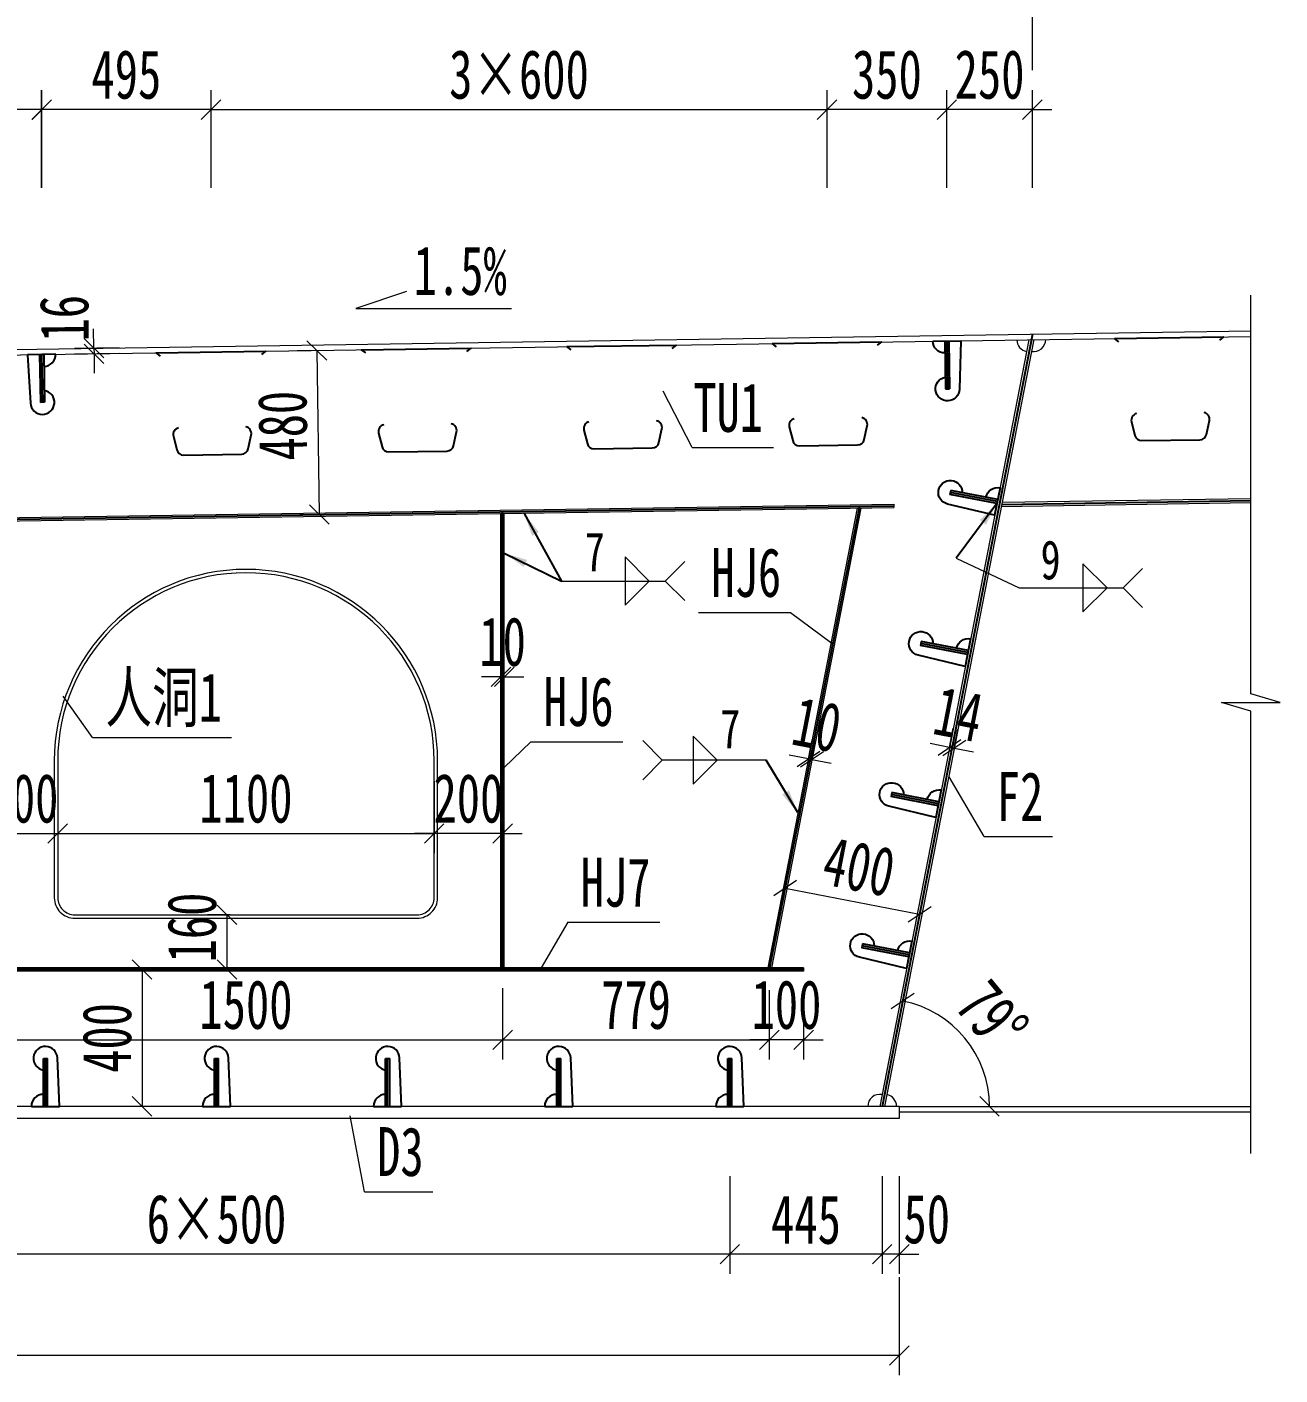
# Model space of a CAD drawing. Header units: millimetres. Extents: x -89049 to 410567, y -307459 to -100425.
# Drawn here: x 160837 to 164499, y -145056 to -141114 of the extents above; entities that cross this region are included whole.
import ezdxf
from ezdxf.enums import TextEntityAlignment as Align

# ---------------------------------------------------------------- set-up
doc = ezdxf.new("R2010")
doc.units = ezdxf.units.MM
doc.layers.get('Defpoints').update_dxf_attribs({"color": 8})
for name, color, linetype, lineweight in [('Dim', 4, 'Continuous', 15), ('文字', 7, 'Continuous', 15), ('细实线', 4, 'Continuous', 15), ('钢板粗线', 1, 'Continuous', 25), ('钢板细线', 6, 'Continuous', 15)]:
    doc.layers.add(name, color=color, linetype=linetype, lineweight=lineweight)
doc.layers.add('Text', color=4, linetype='Continuous')
doc.styles.add('111', font='', dxfattribs={"width": 0.7})
doc.styles.add('BM_Dim', font='', dxfattribs={"width": 0.85})
doc.styles.add('SMEDI', font='', dxfattribs={"width": 0.75})
doc.styles.get("Standard").update_dxf_attribs({"font": ''})
doc.styles.get('111').set_extended_font_data('仿宋_GB2312')
doc.styles.get('BM_Dim').set_extended_font_data('仿宋_GB2312')
doc.styles.get('SMEDI').set_extended_font_data('仿宋_GB2312')
doc.styles.get('Standard').set_extended_font_data('仿宋_GB2312')
doc.dimstyles.new('200', dxfattribs={"dimscale": 0, "dimtxt": 2.5, "dimasz": 1, "dimexe": 1, "dimexo": 1, "dimgap": 0.6, "dimtad": 1, "dimdec": 0, "dimdsep": 46, "dimtxsty": '111', "dimblk": 'OBLIQUE', "dimcen": 0, "dimclrd": 4, "dimclre": 4, "dimclrt": 4, "dimadec": 1, "dimazin": 2, "dimtfac": 1, "dimtdec": 0, "dimtix": 1, "dimtmove": 2, "dimatfit": 3, "dimfxl": 4, "dimfxlon": 1, "dimtolj": 1, "dimlwd": -1, "dimlwe": -1, "dimarcsym": 0})
doc.dimstyles.new('MSteel_1.0_1.0', dxfattribs={"dimtxt": 3, "dimasz": 1.2, "dimexe": 1, "dimexo": 1, "dimgap": 1, "dimtad": 3, "dimtoh": 1, "dimdec": 0, "dimzin": 0, "dimdsep": 46, "dimtxsty": 'Standard', "dimblk": 'ARCHTICK', "dimcen": 0.09, "dimclrd": 3, "dimclre": 3, "dimadec": 0, "dimazin": 0, "dimtfac": 1, "dimtdec": 4, "dimtofl": 0, "dimtmove": 0, "dimatfit": 3, "dimfxl": 1, "dimtolj": 1, "dimtzin": 0, "dimarcsym": 0})

# ---------------------------------------------------------------- blocks, each defined once
blk = doc.blocks.new('_Oblique')
at = {"color": 0, "linetype": 'ByBlock', "lineweight": -2}
blk.add_line((-0.5, -0.5), (0.5, 0.5), dxfattribs=at)
blk = doc.blocks.new('*D3427')
at = {"layer": 'Defpoints', "color": 0, "transparency": 16777216}
for p in [(163775, -141011.9), (153537.1, -141940.7), (163775, -142012.6)]:
    blk.add_point(p, dxfattribs=at)
at = {"layer": '细实线', "color": 4, "transparency": 16777216}
for p, q in [((153537.1, -141240.4), (153537.1, -140954.7)), ((163775, -141240.4), (163775, -140954.7)), ((153537.1, -141011.9), (163775, -141011.9))]:
    blk.add_line(p, q, dxfattribs=at)
at = {"layer": '细实线', "color": 4, "transparency": 16777216, "xscale": 57.14285714285715, "yscale": 57.14285714285715, "zscale": 57.14285714285715, "rotation": 180}
blk.add_blockref('_Oblique', (153537.1, -141011.9), dxfattribs=at)
at = {"layer": '细实线', "color": 4, "transparency": 16777216, "xscale": 57.14285714285715, "yscale": 57.14285714285715, "zscale": 57.14285714285715}
blk.add_blockref('_Oblique', (163775, -141011.9), dxfattribs=at)
at = {"layer": '细实线', "color": 4, "transparency": 16777216, "insert": (158656, -140909.6), "char_height": 142.86, "attachment_point": 5, "style": '111'}
blk.add_mtext('\\A1;10238', dxfattribs=at)
blk = doc.blocks.new('*D3430')
at = {"layer": 'Defpoints', "color": 0, "transparency": 16777216}
for p in [(155565.8, -144306.1), (163386.1, -144306.1), (155565.8, -144998.6)]:
    blk.add_point(p, dxfattribs=at)
at = {"layer": '细实线', "color": 4, "transparency": 16777216}
for p, q in [((155565.8, -144770), (155565.8, -145055.7)), ((163386.1, -144770), (163386.1, -145055.7)), ((163386.1, -144998.6), (155565.8, -144998.6))]:
    blk.add_line(p, q, dxfattribs=at)
at = {"layer": '细实线', "color": 4, "transparency": 16777216, "xscale": 57.14285714285715, "yscale": 57.14285714285715, "zscale": 57.14285714285715, "rotation": 180}
blk.add_blockref('_Oblique', (155565.8, -144998.6), dxfattribs=at)
at = {"layer": '细实线', "color": 4, "transparency": 16777216, "xscale": 57.14285714285715, "yscale": 57.14285714285715, "zscale": 57.14285714285715}
blk.add_blockref('_Oblique', (163386.1, -144998.6), dxfattribs=at)
at = {"layer": '细实线', "color": 4, "transparency": 16777216, "insert": (159476, -144896.3), "char_height": 142.86, "attachment_point": 5, "style": '111'}
blk.add_mtext('\\A1;7820', dxfattribs=at)
blk = doc.blocks.new('U型肋1')
at = {"layer": 'Defpoints'}
blk.add_line((-160, 0), (160, 0), dxfattribs=at)
at = {"layer": '钢板粗线', "color": 6}
for p, q in [((147.8, -9.7), (160, 0)), ((-147.8, -9.7), (-160, 0))]:
    blk.add_line(p, q, dxfattribs=at)
blk.add_lwpolyline([(-98.8, -220.5, 0.414266), (-113.8, -244.5), (-104.5, -284.5, 0.348876), (-85, -300), (85, -300, 0.348876), (104.5, -284.5), (113.8, -244.5, 0.414091), (98.8, -220.5, 0.414091)], format="xyb", dxfattribs=at)
blk = doc.blocks.new('12-140加劲 有过焊孔')
at = {"layer": 'Defpoints'}
blk.add_line((0, 0), (0, 140), dxfattribs=at)
at = {"layer": '钢板粗线', "color": 7}
for p, q in [((-6, 0), (-6, 140)), ((-6, 140), (6, 140)), ((6, 0), (6, 140)), ((41, 0), (35, 141.5)), ((-41, 0), (41, 0))]:
    blk.add_line(p, q, dxfattribs=at)
for centre, start, end in [((0, 140), 2.441, 260.1291), ((-6, 0), 90, 180)]:
    blk.add_arc(centre, 35, start, end, dxfattribs=at)
blk = doc.blocks.new('14-160加劲 有过焊孔')
at = {"layer": 'Defpoints'}
blk.add_line((38609.4, 31489.3), (38609.4, 31629.3), dxfattribs=at)
at = {"layer": '钢板粗线', "color": 7}
for p, q in [((38603.4, 31489.3), (38603.4, 31629.3)), ((38603.4, 31629.3), (38615.4, 31629.3)), ((38615.4, 31489.3), (38615.4, 31629.3)), ((38650.4, 31489.3), (38644.3, 31630.8)), ((38568.4, 31489.3), (38650.4, 31489.3))]:
    blk.add_line(p, q, dxfattribs=at)
for centre, start, end in [((38609.4, 31629.3), 2.441, 260.1291), ((38603.4, 31489.3), 90, 180)]:
    blk.add_arc(centre, 35, start, end, dxfattribs=at)
blk = doc.blocks.new('*D3443')
at = {"layer": 'Defpoints', "color": 0, "transparency": 16777216}
for p in [(163525, -141355.9), (163525, -142032.4), (163775, -142012.6)]:
    blk.add_point(p, dxfattribs=at)
at = {"layer": '细实线', "color": 4, "transparency": 16777216}
for p, q in [((163525, -141584.5), (163525, -141298.8)), ((163775, -141584.5), (163775, -141298.8)), ((163525, -141355.9), (163467.8, -141355.9)), ((163775, -141355.9), (163525, -141355.9)), ((163775, -141355.9), (163832.1, -141355.9))]:
    blk.add_line(p, q, dxfattribs=at)
at = {"layer": '细实线', "color": 4, "transparency": 16777216, "xscale": 57.14285714285715, "yscale": 57.14285714285715, "zscale": 57.14285714285715}
blk.add_blockref('_Oblique', (163525, -141355.9), dxfattribs=at)
at = {"layer": '细实线', "color": 4, "transparency": 16777216, "xscale": 57.14285714285715, "yscale": 57.14285714285715, "zscale": 57.14285714285715, "rotation": 180}
blk.add_blockref('_Oblique', (163775, -141355.9), dxfattribs=at)
at = {"layer": '细实线', "color": 4, "transparency": 16777216, "insert": (163650, -141253.7), "char_height": 142.86, "attachment_point": 5, "style": '111'}
blk.add_mtext('\\A1;250', dxfattribs=at)
blk = doc.blocks.new('*D3444')
at = {"layer": 'Defpoints', "color": 0, "transparency": 16777216}
for p in [(163175, -141355.9), (163175, -142037.6), (161375.1, -142064.6)]:
    blk.add_point(p, dxfattribs=at)
at = {"layer": '细实线', "color": 4, "transparency": 16777216}
for p, q in [((161375.1, -141584.5), (161375.1, -141298.8)), ((163175, -141584.5), (163175, -141298.8)), ((161375.1, -141355.9), (163175, -141355.9))]:
    blk.add_line(p, q, dxfattribs=at)
at = {"layer": '细实线', "color": 4, "transparency": 16777216, "xscale": 57.14285714285715, "yscale": 57.14285714285715, "zscale": 57.14285714285715, "rotation": 180}
blk.add_blockref('_Oblique', (161375.1, -141355.9), dxfattribs=at)
at = {"layer": '细实线', "color": 4, "transparency": 16777216, "xscale": 57.14285714285715, "yscale": 57.14285714285715, "zscale": 57.14285714285715}
blk.add_blockref('_Oblique', (163175, -141355.9), dxfattribs=at)
at = {"layer": '细实线', "color": 4, "transparency": 16777216, "insert": (162275, -141253.7), "char_height": 142.86, "attachment_point": 5, "style": '111'}
blk.add_mtext('\\A1;3×600', dxfattribs=at)
blk = doc.blocks.new('*D3445')
at = {"layer": 'Defpoints', "color": 0, "transparency": 16777216}
for p in [(163175, -141355.9), (163175, -142037.6), (163525, -142032.4)]:
    blk.add_point(p, dxfattribs=at)
at = {"layer": '细实线', "color": 4, "transparency": 16777216}
for p, q in [((163175, -141584.5), (163175, -141298.8)), ((163525, -141584.5), (163525, -141298.8)), ((163525, -141355.9), (163175, -141355.9))]:
    blk.add_line(p, q, dxfattribs=at)
at = {"layer": '细实线', "color": 4, "transparency": 16777216, "xscale": 57.14285714285715, "yscale": 57.14285714285715, "zscale": 57.14285714285715, "rotation": 180}
blk.add_blockref('_Oblique', (163175, -141355.9), dxfattribs=at)
at = {"layer": '细实线', "color": 4, "transparency": 16777216, "xscale": 57.14285714285715, "yscale": 57.14285714285715, "zscale": 57.14285714285715}
blk.add_blockref('_Oblique', (163525, -141355.9), dxfattribs=at)
at = {"layer": '细实线', "color": 4, "transparency": 16777216, "insert": (163350, -141253.7), "char_height": 142.86, "attachment_point": 5, "style": '111'}
blk.add_mtext('\\A1;350', dxfattribs=at)
blk = doc.blocks.new('*D3449')
at = {"layer": 'Defpoints', "color": 0, "transparency": 16777216}
for p in [(160727.1, -143870.1), (162227.1, -143867.1), (162227.1, -144075.6)]:
    blk.add_point(p, dxfattribs=at)
at = {"layer": '细实线', "color": 4, "transparency": 16777216}
for p, q in [((160727.1, -143927.2), (160727.1, -144132.7)), ((162227.1, -143924.2), (162227.1, -144132.7)), ((160727.1, -144075.6), (162227.1, -144075.6))]:
    blk.add_line(p, q, dxfattribs=at)
at = {"layer": '细实线', "color": 4, "transparency": 16777216, "xscale": 57.14285714285715, "yscale": 57.14285714285715, "zscale": 57.14285714285715, "rotation": 180}
blk.add_blockref('_Oblique', (160727.1, -144075.6), dxfattribs=at)
at = {"layer": '细实线', "color": 4, "transparency": 16777216, "xscale": 57.14285714285715, "yscale": 57.14285714285715, "zscale": 57.14285714285715}
blk.add_blockref('_Oblique', (162227.1, -144075.6), dxfattribs=at)
at = {"layer": '细实线', "color": 4, "transparency": 16777216, "insert": (161477.1, -143973.3), "char_height": 142.86, "attachment_point": 5, "style": '111'}
blk.add_mtext('\\A1;1500', dxfattribs=at)
blk = doc.blocks.new('*D3450')
at = {"layer": 'Defpoints', "color": 0, "transparency": 16777216}
for p in [(162227.1, -143867.1), (163006.4, -143873.1), (163006.4, -144075.6)]:
    blk.add_point(p, dxfattribs=at)
at = {"layer": '细实线', "color": 4, "transparency": 16777216}
for p, q in [((162227.1, -143924.2), (162227.1, -144132.7)), ((163006.4, -143930.2), (163006.4, -144132.7)), ((162227.1, -144075.6), (163006.4, -144075.6))]:
    blk.add_line(p, q, dxfattribs=at)
at = {"layer": '细实线', "color": 4, "transparency": 16777216, "xscale": 57.14285714285715, "yscale": 57.14285714285715, "zscale": 57.14285714285715, "rotation": 180}
blk.add_blockref('_Oblique', (162227.1, -144075.6), dxfattribs=at)
at = {"layer": '细实线', "color": 4, "transparency": 16777216, "xscale": 57.14285714285715, "yscale": 57.14285714285715, "zscale": 57.14285714285715}
blk.add_blockref('_Oblique', (163006.4, -144075.6), dxfattribs=at)
at = {"layer": '细实线', "color": 4, "transparency": 16777216, "insert": (162616.8, -143973.3), "char_height": 142.86, "attachment_point": 5, "style": '111'}
blk.add_mtext('\\A1;779', dxfattribs=at)
blk = doc.blocks.new('*D3451')
at = {"layer": 'Defpoints', "color": 0, "transparency": 16777216}
for p in [(162027.1, -143262.1), (160927.1, -143296.6), (162027.1, -143472.4)]:
    blk.add_point(p, dxfattribs=at)
at = {"layer": '细实线', "color": 4, "transparency": 16777216}
for p, q in [((162027.1, -143319.3), (162027.1, -143529.6)), ((160927.1, -143353.7), (160927.1, -143529.6)), ((160927.1, -143472.4), (162027.1, -143472.4))]:
    blk.add_line(p, q, dxfattribs=at)
at = {"layer": '细实线', "color": 4, "transparency": 16777216, "xscale": 57.14285714285715, "yscale": 57.14285714285715, "zscale": 57.14285714285715, "rotation": 180}
blk.add_blockref('_Oblique', (160927.1, -143472.4), dxfattribs=at)
at = {"layer": '细实线', "color": 4, "transparency": 16777216, "xscale": 57.14285714285715, "yscale": 57.14285714285715, "zscale": 57.14285714285715}
blk.add_blockref('_Oblique', (162027.1, -143472.4), dxfattribs=at)
at = {"layer": '细实线', "color": 4, "transparency": 16777216, "insert": (161477.1, -143370.2), "char_height": 142.86, "attachment_point": 5, "style": '111'}
blk.add_mtext('\\A1;1100', dxfattribs=at)
blk = doc.blocks.new('*D3452')
at = {"layer": 'Defpoints', "color": 0, "transparency": 16777216}
for p in [(160927.1, -143296.6), (160727.1, -143355), (160927.1, -143472.4)]:
    blk.add_point(p, dxfattribs=at)
at = {"layer": '细实线', "color": 4, "transparency": 16777216}
for p, q in [((160927.1, -143353.7), (160927.1, -143529.6)), ((160727.1, -143412.1), (160727.1, -143529.6)), ((160727.1, -143472.4), (160670, -143472.4)), ((160727.1, -143472.4), (160927.1, -143472.4)), ((160927.1, -143472.4), (160984.3, -143472.4))]:
    blk.add_line(p, q, dxfattribs=at)
at = {"layer": '细实线', "color": 4, "transparency": 16777216, "xscale": 57.14285714285715, "yscale": 57.14285714285715, "zscale": 57.14285714285715}
blk.add_blockref('_Oblique', (160727.1, -143472.4), dxfattribs=at)
at = {"layer": '细实线', "color": 4, "transparency": 16777216, "xscale": 57.14285714285715, "yscale": 57.14285714285715, "zscale": 57.14285714285715, "rotation": 180}
blk.add_blockref('_Oblique', (160927.1, -143472.4), dxfattribs=at)
at = {"layer": '细实线', "color": 4, "transparency": 16777216, "insert": (160827.1, -143370.2), "char_height": 142.86, "attachment_point": 5, "style": '111'}
blk.add_mtext('\\A1;200', dxfattribs=at)
blk = doc.blocks.new('*D3453')
at = {"layer": 'Defpoints', "color": 0, "transparency": 16777216}
for p in [(163336.1, -144270.1), (163386.1, -144270.1), (163336.1, -144702.4)]:
    blk.add_point(p, dxfattribs=at)
at = {"layer": '细实线', "color": 4, "transparency": 16777216}
for p, q in [((163336.1, -144473.9), (163336.1, -144759.6)), ((163386.1, -144473.9), (163386.1, -144759.6)), ((163336.1, -144702.4), (163279, -144702.4)), ((163386.1, -144702.4), (163336.1, -144702.4)), ((163386.1, -144702.4), (163443.3, -144702.4))]:
    blk.add_line(p, q, dxfattribs=at)
at = {"layer": '细实线', "color": 4, "transparency": 16777216, "xscale": 57.14285714285715, "yscale": 57.14285714285715, "zscale": 57.14285714285715}
blk.add_blockref('_Oblique', (163336.1, -144702.4), dxfattribs=at)
at = {"layer": '细实线', "color": 4, "transparency": 16777216, "xscale": 57.14285714285715, "yscale": 57.14285714285715, "zscale": 57.14285714285715, "rotation": 180}
blk.add_blockref('_Oblique', (163386.1, -144702.4), dxfattribs=at)
at = {"layer": '细实线', "color": 4, "transparency": 16777216, "insert": (163466.6, -144600.2), "char_height": 142.86, "attachment_point": 5, "style": '111'}
blk.add_mtext('\\A1;50', dxfattribs=at)
blk = doc.blocks.new('*D3454')
at = {"layer": 'Defpoints', "color": 0, "transparency": 16777216}
for p in [(161205.1, -143870.1), (161173.6, -144270.1), (161205.1, -144270.1)]:
    blk.add_point(p, dxfattribs=at)
at = {"layer": '细实线', "color": 4, "transparency": 16777216}
for p, q in [((161173.6, -143870.1), (161116.4, -143870.1)), ((161173.6, -143870.1), (161173.6, -144270.1)), ((161173.6, -144270.1), (161116.4, -144270.1))]:
    blk.add_line(p, q, dxfattribs=at)
at = {"layer": '细实线', "color": 4, "transparency": 16777216, "xscale": 57.14285714285715, "yscale": 57.14285714285715, "zscale": 57.14285714285715}
for p, rotation in [((161173.6, -143870.1), 90), ((161173.6, -144270.1), 270)]:
    blk.add_blockref('_Oblique', p, dxfattribs=dict(at, rotation=rotation))
at = {"layer": '细实线', "color": 4, "transparency": 16777216, "insert": (161071.3, -144070.1), "char_height": 142.86, "attachment_point": 5, "rotation": 90, "style": '111'}
blk.add_mtext('\\A1;400', dxfattribs=at)
blk = doc.blocks.new('*D3455')
at = {"layer": 'Defpoints', "color": 0, "transparency": 16777216}
for p in [(163546.8, -143223.2), (163527.3, -143250.1), (163541, -143252.8)]:
    blk.add_point(p, dxfattribs=at)
at = {"layer": '细实线', "color": 4, "transparency": 16777216}
for p, q in [((163533, -143220.5), (163543.9, -143164.5)), ((163546.8, -143223.2), (163557.7, -143167.1)), ((163533, -143220.5), (163476.9, -143209.6)), ((163533, -143220.5), (163546.8, -143223.2)), ((163546.8, -143223.2), (163602.9, -143234.1))]:
    blk.add_line(p, q, dxfattribs=at)
at = {"layer": '细实线', "color": 4, "transparency": 16777216, "xscale": 57.14285714285715, "yscale": 57.14285714285715, "zscale": 57.14285714285715}
for p, rotation in [((163533, -143220.5), 349.0000000000377), ((163546.8, -143223.2), 169.0000000000377)]:
    blk.add_blockref('_Oblique', p, dxfattribs=dict(at, rotation=rotation))
at = {"layer": '细实线', "color": 4, "transparency": 16777216, "insert": (163559.1, -143123), "char_height": 142.86, "attachment_point": 5, "rotation": 349, "style": '111'}
blk.add_mtext('\\A1;14', dxfattribs=at)
blk = doc.blocks.new('*D3456')
at = {"layer": 'Defpoints', "color": 0, "transparency": 16777216}
for p in [(163006.4, -143873), (163106.5, -143873.1), (163006.4, -144075.6)]:
    blk.add_point(p, dxfattribs=at)
at = {"layer": '细实线', "color": 4, "transparency": 16777216}
for p, q in [((163006.4, -143930.1), (163006.4, -144132.7)), ((163106.5, -143930.2), (163106.5, -144132.7)), ((163006.4, -144075.6), (162949.3, -144075.6)), ((163106.5, -144075.6), (163006.4, -144075.6)), ((163106.5, -144075.6), (163163.7, -144075.6))]:
    blk.add_line(p, q, dxfattribs=at)
at = {"layer": '细实线', "color": 4, "transparency": 16777216, "xscale": 57.14285714285715, "yscale": 57.14285714285715, "zscale": 57.14285714285715}
blk.add_blockref('_Oblique', (163006.4, -144075.6), dxfattribs=at)
at = {"layer": '细实线', "color": 4, "transparency": 16777216, "xscale": 57.14285714285715, "yscale": 57.14285714285715, "zscale": 57.14285714285715, "rotation": 180}
blk.add_blockref('_Oblique', (163106.5, -144075.6), dxfattribs=at)
at = {"layer": '细实线', "color": 4, "transparency": 16777216, "insert": (163056.5, -143973.3), "char_height": 142.86, "attachment_point": 5, "style": '111'}
blk.add_mtext('\\A1;100', dxfattribs=at)
blk = doc.blocks.new('*D3457')
at = {"layer": 'Defpoints', "color": 0, "transparency": 16777216}
for p in [(162232.1, -143014.3), (162222.1, -143069.1), (162232.1, -143069.1)]:
    blk.add_point(p, dxfattribs=at)
at = {"layer": '细实线', "color": 4, "transparency": 16777216}
for p, q in [((162222.1, -143014.3), (162222.1, -142957.2)), ((162232.1, -143014.3), (162232.1, -142957.2)), ((162222.1, -143014.3), (162165, -143014.3)), ((162222.1, -143014.3), (162232.1, -143014.3)), ((162232.1, -143014.3), (162289.3, -143014.3))]:
    blk.add_line(p, q, dxfattribs=at)
at = {"layer": '细实线', "color": 4, "transparency": 16777216, "xscale": 57.14285714285715, "yscale": 57.14285714285715, "zscale": 57.14285714285715}
blk.add_blockref('_Oblique', (162222.1, -143014.3), dxfattribs=at)
at = {"layer": '细实线', "color": 4, "transparency": 16777216, "xscale": 57.14285714285715, "yscale": 57.14285714285715, "zscale": 57.14285714285715, "rotation": 180}
blk.add_blockref('_Oblique', (162232.1, -143014.3), dxfattribs=at)
at = {"layer": '细实线', "color": 4, "transparency": 16777216, "insert": (162227.1, -142912.1), "char_height": 142.86, "attachment_point": 5, "style": '111'}
blk.add_mtext('\\A1;10', dxfattribs=at)
blk = doc.blocks.new('*D3458')
at = {"layer": 'Defpoints', "color": 0, "transparency": 16777216}
for p in [(163130.9, -143256.1), (163115.7, -143281.6), (163125.5, -143283.5)]:
    blk.add_point(p, dxfattribs=at)
at = {"layer": '细实线', "color": 4, "transparency": 16777216}
for p, q in [((163121, -143254.2), (163131.9, -143198.1)), ((163130.9, -143256.1), (163141.8, -143200)), ((163121, -143254.2), (163064.9, -143243.3)), ((163121, -143254.2), (163130.9, -143256.1)), ((163130.9, -143256.1), (163186.9, -143267))]:
    blk.add_line(p, q, dxfattribs=at)
at = {"layer": '细实线', "color": 4, "transparency": 16777216, "xscale": 57.14285714285715, "yscale": 57.14285714285715, "zscale": 57.14285714285715}
for p, rotation in [((163121, -143254.2), 349.0000000000052), ((163130.9, -143256.1), 169.0000000000052)]:
    blk.add_blockref('_Oblique', p, dxfattribs=dict(at, rotation=rotation))
at = {"layer": '细实线', "color": 4, "transparency": 16777216, "insert": (163145.5, -143154.8), "char_height": 142.86, "attachment_point": 5, "rotation": 349, "style": '111'}
blk.add_mtext('\\A1;10', dxfattribs=at)
blk = doc.blocks.new('*D3460')
at = {"layer": 'Defpoints', "color": 0, "transparency": 16777216}
for p in [(162027.1, -143296.6), (162227.1, -143355), (162027.1, -143472.4)]:
    blk.add_point(p, dxfattribs=at)
at = {"layer": '细实线', "color": 4, "transparency": 16777216}
for p, q in [((162027.1, -143353.7), (162027.1, -143529.6)), ((162227.1, -143412.1), (162227.1, -143529.6)), ((162027.1, -143472.4), (161970, -143472.4)), ((162227.1, -143472.4), (162027.1, -143472.4)), ((162227.1, -143472.4), (162284.3, -143472.4))]:
    blk.add_line(p, q, dxfattribs=at)
at = {"layer": '细实线', "color": 4, "transparency": 16777216, "xscale": 57.14285714285715, "yscale": 57.14285714285715, "zscale": 57.14285714285715}
blk.add_blockref('_Oblique', (162027.1, -143472.4), dxfattribs=at)
at = {"layer": '细实线', "color": 4, "transparency": 16777216, "xscale": 57.14285714285715, "yscale": 57.14285714285715, "zscale": 57.14285714285715, "rotation": 180}
blk.add_blockref('_Oblique', (162227.1, -143472.4), dxfattribs=at)
at = {"layer": '细实线', "color": 4, "transparency": 16777216, "insert": (162127.1, -143370.2), "char_height": 142.86, "attachment_point": 5, "style": '111'}
blk.add_mtext('\\A1;200', dxfattribs=at)
blk = doc.blocks.new('角焊缝2')
at = {"layer": 'Dim'}
blk.add_line((-3138.009, 370.223), (-3132.704, 370.223), dxfattribs=at)
blk.add_lwpolyline([(-3134.754, 371.455), (-3134.754, 368.992), (-3133.523, 370.223)], close=True, dxfattribs=at)
blk.add_lwpolyline([(-3131.704, 369.223), (-3132.704, 370.223), (-3131.704, 371.223)], dxfattribs=at)
blk = doc.blocks.new('_ArchTick')
at = {"color": 0, "linetype": 'ByBlock', "const_width": 0.15}
blk.add_lwpolyline([(-0.5, -0.5), (0.5, 0.5)], dxfattribs=at)
blk = doc.blocks.new('角焊缝1')
at = {"layer": 'Dim'}
blk.add_line((-3101.175, 370.223), (-3106.48, 370.223), dxfattribs=at)
blk.add_lwpolyline([(-3107.48, 369.223), (-3106.48, 370.223), (-3107.48, 371.223)], dxfattribs=at)
blk.add_lwpolyline([(-3104.907, 371.455), (-3104.907, 368.992), (-3103.675, 370.223)], close=True, dxfattribs=at)
blk = doc.blocks.new('*D3461')
at = {"layer": 'Defpoints', "color": 0, "transparency": 16777216}
for p in [(161701.2, -142059.7), (161691.4, -142539.9), (161708.4, -142539.7)]:
    blk.add_point(p, dxfattribs=at)
at = {"layer": '细实线', "color": 4, "transparency": 16777216}
for p, q in [((161684.2, -142060), (161627, -142060.8)), ((161684.2, -142060), (161691.4, -142539.9)), ((161691.4, -142539.9), (161634.2, -142540.8))]:
    blk.add_line(p, q, dxfattribs=at)
at = {"layer": '细实线', "color": 4, "transparency": 16777216, "xscale": 57.14285714285715, "yscale": 57.14285714285715, "zscale": 57.14285714285715}
for p, rotation in [((161684.2, -142060), 90.85937224365449), ((161691.4, -142539.9), 270.8593722436545)]:
    blk.add_blockref('_Oblique', p, dxfattribs=dict(at, rotation=rotation))
at = {"layer": '细实线', "color": 4, "transparency": 16777216, "insert": (161584.8, -142280.3), "char_height": 142.86, "attachment_point": 5, "rotation": 90.8594, "style": '111'}
blk.add_mtext('\\A1;480', dxfattribs=at)
blk = doc.blocks.new('*D3462')
at = {"layer": 'Defpoints', "color": 0, "transparency": 16777216}
for p in [(163078.4, -143499.6), (163471.1, -143576), (163445.4, -143708.3)]:
    blk.add_point(p, dxfattribs=at)
at = {"layer": '细实线', "color": 4, "transparency": 16777216}
for p, q in [((163067.5, -143555.7), (163041.8, -143688.1)), ((163052.7, -143632), (163445.4, -143708.3)), ((163460.2, -143632.1), (163434.5, -143764.4))]:
    blk.add_line(p, q, dxfattribs=at)
at = {"layer": '细实线', "color": 4, "transparency": 16777216, "xscale": 57.14285714285715, "yscale": 57.14285714285715, "zscale": 57.14285714285715}
for p, rotation in [((163052.7, -143632), 169.000000000007), ((163445.4, -143708.3), 349.000000000007)]:
    blk.add_blockref('_Oblique', p, dxfattribs=dict(at, rotation=rotation))
at = {"layer": '细实线', "color": 4, "transparency": 16777216, "insert": (163268.5, -143569.8), "char_height": 142.86, "attachment_point": 5, "rotation": 349, "style": '111'}
blk.add_mtext('\\A1;400', dxfattribs=at)
blk = doc.blocks.new('*D3463')
at = {"layer": 'Defpoints', "color": 0, "transparency": 16777216}
for p in [(162891.1, -144270.1), (163336.1, -144270.1), (162891.1, -144702.4)]:
    blk.add_point(p, dxfattribs=at)
at = {"layer": '细实线', "color": 4, "transparency": 16777216}
for p, q in [((162891.1, -144473.9), (162891.1, -144759.6)), ((163336.1, -144473.9), (163336.1, -144759.6)), ((163336.1, -144702.4), (162891.1, -144702.4))]:
    blk.add_line(p, q, dxfattribs=at)
at = {"layer": '细实线', "color": 4, "transparency": 16777216, "xscale": 57.14285714285715, "yscale": 57.14285714285715, "zscale": 57.14285714285715, "rotation": 180}
blk.add_blockref('_Oblique', (162891.1, -144702.4), dxfattribs=at)
at = {"layer": '细实线', "color": 4, "transparency": 16777216, "xscale": 57.14285714285715, "yscale": 57.14285714285715, "zscale": 57.14285714285715}
blk.add_blockref('_Oblique', (163336.1, -144702.4), dxfattribs=at)
at = {"layer": '细实线', "color": 4, "transparency": 16777216, "insert": (163113.6, -144601.7), "char_height": 142.86, "attachment_point": 5, "style": '111'}
blk.add_mtext('\\A1;445', dxfattribs=at)
blk = doc.blocks.new('*D3464')
at = {"layer": 'Defpoints', "color": 0, "transparency": 16777216}
for p in [(159891.1, -144270.1), (162891.1, -144270.1), (159891.1, -144702.4)]:
    blk.add_point(p, dxfattribs=at)
at = {"layer": '细实线', "color": 4, "transparency": 16777216}
for p, q in [((159891.1, -144473.9), (159891.1, -144759.6)), ((162891.1, -144473.9), (162891.1, -144759.6)), ((162891.1, -144702.4), (159891.1, -144702.4))]:
    blk.add_line(p, q, dxfattribs=at)
at = {"layer": '细实线', "color": 4, "transparency": 16777216, "xscale": 57.14285714285715, "yscale": 57.14285714285715, "zscale": 57.14285714285715, "rotation": 180}
blk.add_blockref('_Oblique', (159891.1, -144702.4), dxfattribs=at)
at = {"layer": '细实线', "color": 4, "transparency": 16777216, "xscale": 57.14285714285715, "yscale": 57.14285714285715, "zscale": 57.14285714285715}
blk.add_blockref('_Oblique', (162891.1, -144702.4), dxfattribs=at)
at = {"layer": '细实线', "color": 4, "transparency": 16777216, "insert": (161391.1, -144600.2), "char_height": 142.86, "attachment_point": 5, "style": '111'}
blk.add_mtext('\\A1;6×500', dxfattribs=at)
blk = doc.blocks.new('*D3465')
at = {"layer": 'Defpoints', "color": 0, "transparency": 16777216}
for p in [(160880.1, -141355.9), (160880.1, -142071.9), (161375.1, -142064.6)]:
    blk.add_point(p, dxfattribs=at)
at = {"layer": '细实线', "color": 4, "transparency": 16777216}
for p, q in [((160880.1, -141584.5), (160880.1, -141298.8)), ((161375.1, -141584.5), (161375.1, -141298.8)), ((161375.1, -141355.9), (160880.1, -141355.9))]:
    blk.add_line(p, q, dxfattribs=at)
at = {"layer": '细实线', "color": 4, "transparency": 16777216, "xscale": 57.14285714285715, "yscale": 57.14285714285715, "zscale": 57.14285714285715, "rotation": 180}
blk.add_blockref('_Oblique', (160880.1, -141355.9), dxfattribs=at)
at = {"layer": '细实线', "color": 4, "transparency": 16777216, "xscale": 57.14285714285715, "yscale": 57.14285714285715, "zscale": 57.14285714285715}
blk.add_blockref('_Oblique', (161375.1, -141355.9), dxfattribs=at)
at = {"layer": '细实线', "color": 4, "transparency": 16777216, "insert": (161127.6, -141253.7), "char_height": 142.86, "attachment_point": 5, "style": '111'}
blk.add_mtext('\\A1;495', dxfattribs=at)
blk = doc.blocks.new('*D3466')
at = {"layer": 'Defpoints', "color": 0, "transparency": 16777216}
for p in [(160430.1, -141355.9), (160430.1, -142078.7), (160880.6, -142064.6)]:
    blk.add_point(p, dxfattribs=at)
at = {"layer": '细实线', "color": 4, "transparency": 16777216}
for p, q in [((160430.1, -141584.5), (160430.1, -141298.8)), ((160880.6, -141584.5), (160880.6, -141298.8)), ((160880.6, -141355.9), (160430.1, -141355.9))]:
    blk.add_line(p, q, dxfattribs=at)
at = {"layer": '细实线', "color": 4, "transparency": 16777216, "xscale": 57.14285714285715, "yscale": 57.14285714285715, "zscale": 57.14285714285715, "rotation": 180}
blk.add_blockref('_Oblique', (160430.1, -141355.9), dxfattribs=at)
at = {"layer": '细实线', "color": 4, "transparency": 16777216, "xscale": 57.14285714285715, "yscale": 57.14285714285715, "zscale": 57.14285714285715}
blk.add_blockref('_Oblique', (160880.6, -141355.9), dxfattribs=at)
at = {"layer": '细实线', "color": 4, "transparency": 16777216, "insert": (160655.4, -141253.7), "char_height": 142.86, "attachment_point": 5, "style": '111'}
blk.add_mtext('\\A1;450', dxfattribs=at)
blk = doc.blocks.new('*D3468')
at = {"layer": 'Defpoints', "color": 0, "transparency": 16777216}
for p in [(161033.1, -142069.7), (161164.2, -142051.8), (161164.5, -142067.8)]:
    blk.add_point(p, dxfattribs=at)
at = {"layer": '细实线', "color": 4, "transparency": 16777216}
for p, q in [((161032.9, -142053.7), (161032, -141996.6)), ((161107.1, -142052.6), (160975.8, -142054.6)), ((161107.3, -142068.6), (160976, -142070.6)), ((161032.9, -142053.7), (161033.1, -142069.7)), ((161033.1, -142069.7), (161034, -142126.9))]:
    blk.add_line(p, q, dxfattribs=at)
at = {"layer": '细实线', "color": 4, "transparency": 16777216, "xscale": 57.14285714285715, "yscale": 57.14285714285715, "zscale": 57.14285714285715}
for p, rotation in [((161032.9, -142053.7), 270.8593722436541), ((161033.1, -142069.7), 90.85937224365405)]:
    blk.add_blockref('_Oblique', p, dxfattribs=dict(at, rotation=rotation))
at = {"layer": '细实线', "color": 4, "transparency": 16777216, "insert": (160946.8, -141966.3), "char_height": 142.86, "attachment_point": 5, "rotation": 90.8594, "style": '111'}
blk.add_mtext('\\A1;16', dxfattribs=at)
blk = doc.blocks.new('*D3479')
at = {"layer": 'Defpoints', "color": 0, "transparency": 16777216}
for p in [(161421.8, -143710.1), (161487.8, -143710.1), (161487.8, -143870.1)]:
    blk.add_point(p, dxfattribs=at)
at = {"layer": '细实线', "color": 4, "transparency": 16777216}
for p, q in [((161430.7, -143710.1), (161364.6, -143710.1)), ((161421.8, -143870.1), (161421.8, -143710.1)), ((161430.7, -143870.1), (161364.6, -143870.1))]:
    blk.add_line(p, q, dxfattribs=at)
at = {"layer": '细实线', "color": 4, "transparency": 16777216, "xscale": 57.14285714285715, "yscale": 57.14285714285715, "zscale": 57.14285714285715}
for p, rotation in [((161421.8, -143710.1), 90), ((161421.8, -143870.1), 270)]:
    blk.add_blockref('_Oblique', p, dxfattribs=dict(at, rotation=rotation))
at = {"layer": '细实线', "color": 4, "transparency": 16777216, "insert": (161319.5, -143747.3), "char_height": 142.86, "attachment_point": 5, "rotation": 90, "style": '111'}
blk.add_mtext('\\A1;160', dxfattribs=at)
blk = doc.blocks.new('*D3480')
at = {"layer": 'Defpoints', "color": 0, "transparency": 16777216}
for p in [(163775, -142012.6), (163617.2, -144131), (163336.1, -144270.1), (163386.1, -144270.1), (164413, -144270.1)]:
    blk.add_point(p, dxfattribs=at)
at = {"layer": '细实线', "color": 4, "transparency": 16777216}
blk.add_arc((163336.1, -144270.1), 313.6, 0, 79, dxfattribs=at)
at = {"layer": '细实线', "color": 4, "transparency": 16777216, "xscale": 57.14285714285715, "yscale": 57.14285714285715, "zscale": 57.14285714285715}
for p, rotation in [((163396, -143962.3), 168.9999999999886), ((163649.7, -144270.1), 270)]:
    blk.add_blockref('_Oblique', p, dxfattribs=dict(at, rotation=rotation))
at = {"layer": '细实线', "color": 4, "transparency": 16777216, "insert": (163657, -144005.6), "char_height": 142.86, "attachment_point": 5, "rotation": 309.5, "style": '111'}
blk.add_mtext('\\A1;79%%d', dxfattribs=at)
blk = doc.blocks.new('*D3495')
at = {"layer": 'Defpoints', "color": 0, "transparency": 16777216}
for p in [(153550.5, -142038.4), (155447.5, -144242.2), (155565.8, -144270.1), (155606.3, -144270.1), (162679.1, -144270.1)]:
    blk.add_point(p, dxfattribs=at)
at = {"layer": '细实线', "color": 4, "transparency": 16777216}
blk.add_line((155508.6, -144270.1), (155387.9, -144270.1), dxfattribs=at)
blk.add_arc((155606.3, -144270.1), 161.2, 132.6489, 180, dxfattribs=at)
at = {"layer": '细实线', "color": 4, "transparency": 16777216, "xscale": 57.14285714285715, "yscale": 57.14285714285715, "zscale": 57.14285714285715}
for p, rotation in [((155497.1, -144151.5), 42.64891912976078), ((155445.1, -144270.1), 270)]:
    blk.add_blockref('_Oblique', p, dxfattribs=dict(at, rotation=rotation))
at = {"layer": '细实线', "color": 4, "transparency": 16777216, "insert": (155307.6, -144172.2), "char_height": 142.857, "attachment_point": 5, "rotation": 71.8543, "style": '111'}
blk.add_mtext('\\A1;47.4%%d', dxfattribs=at)
blk = doc.blocks.new('*D3499')
at = {"layer": 'Defpoints', "color": 0, "transparency": 16777216}
for p in [(163775, -140708.2), (163775, -141708.9), (151037.3, -141998.1)]:
    blk.add_point(p, dxfattribs=at)
at = {"layer": '细实线', "color": 4, "transparency": 16777216}
for p, q in [((151037.3, -140936.8), (151037.3, -140651.1)), ((163775, -140936.8), (163775, -140651.1)), ((151037.3, -140708.2), (163775, -140708.2))]:
    blk.add_line(p, q, dxfattribs=at)
at = {"layer": '细实线', "color": 4, "transparency": 16777216, "xscale": 57.14285714285715, "yscale": 57.14285714285715, "zscale": 57.14285714285715, "rotation": 180}
blk.add_blockref('_Oblique', (151037.3, -140708.2), dxfattribs=at)
at = {"layer": '细实线', "color": 4, "transparency": 16777216, "xscale": 57.14285714285715, "yscale": 57.14285714285715, "zscale": 57.14285714285715}
blk.add_blockref('_Oblique', (163775, -140708.2), dxfattribs=at)
at = {"layer": '细实线', "color": 4, "transparency": 16777216, "insert": (157406.1, -140606), "char_height": 142.86, "attachment_point": 5, "style": '111'}
blk.add_mtext('\\A1;12738', dxfattribs=at)

msp = doc.modelspace()

# ---------------------------------------------------------------- linework, layer by layer
at = {"layer": 'Defpoints'}
for p, q in [((163775, -142012.6), (163336.1, -144270.1)), ((163685.4, -142510), (164413, -142499.1))]:
    msp.add_line(p, q, dxfattribs=at)
at = {"layer": 'Defpoints', "color": 8}
for p, q in [((159724.7, -142569.4), (163369.9, -142514.7)), ((163269.6, -142516.2), (163006.4, -143870.1)), ((162227.1, -143865.1), (162227.1, -142531.9)), ((163106.4, -143870.1), (159724.7, -143870.1))]:
    msp.add_line(p, q, dxfattribs=at)
at = {"layer": 'Dim', "color": 8}
msp.add_line((163552.1, -142667.3), (163736.9, -142754.3), dxfattribs=at)
at = {"layer": '细实线'}
for p, q in [((161945.8, -141887.4), (161798.5, -141937.2)), ((161798.5, -141937.2), (162253.2, -141937.2)), ((162781.2, -142344), (162695.8, -142179.4)), ((162781.2, -142344), (163019.1, -142344)), ((162799.6, -142826.4), (163068.3, -142826.4)), ((163068.3, -142826.4), (163189.5, -142915.9)), ((161028.7, -143191.7), (160942.6, -143070.6)), ((161028.7, -143191.7), (161435.2, -143191.7)), ((162309.8, -143204), (162232.1, -143279.8)), ((162309.8, -143204), (162578.5, -143204)), ((163634.1, -143481.6), (163531.5, -143306.6)), ((163634.1, -143481.6), (163833.7, -143481.6)), ((162417.8, -143732.1), (162340, -143865.1)), ((162417.8, -143732.1), (162686.5, -143732.1)), ((161823.4, -144519.7), (161781.8, -144298.1)), ((161823.4, -144519.7), (162023, -144519.7))]:
    msp.add_line(p, q, dxfattribs=at)
at = {"layer": '细实线', "color": 4}
msp.add_lwpolyline([(164413, -144407.8), (164413, -143115), (164327.3, -143089.3), (164498.8, -143089.3), (164413, -143063.6), (164413, -143029.3), (164413, -141898)], dxfattribs=at)
at = {"layer": '钢板细线'}
for p, q in [((163764.7, -142028.8), (163329, -144270.1)), ((163779, -142028.5), (163343.3, -144270.1)), ((159724.6, -142564.4), (163369.8, -142509.7)), ((159724.8, -142574.4), (163369.9, -142519.7)), ((163369.8, -142509.7), (163369.9, -142519.7)), ((163684.2, -142516), (164413, -142505.1)), ((163686.6, -142504), (164413, -142493.1)), ((162222.1, -143865.1), (162222.1, -142537)), ((162232.1, -143865.1), (162232.1, -142536.8)), ((163263.5, -142521.3), (163002.3, -143865.1)), ((163273.7, -142521.2), (163012.5, -143865.1)), ((163106.4, -143865.1), (159724.7, -143865.1)), ((163106.4, -143875.1), (159724.7, -143875.1)), ((163106.4, -143865.1), (163106.4, -143875.1)), ((163386.1, -144270.1), (155565.8, -144270.1)), ((163386.1, -144270.1), (163386.1, -144306.1)), ((163386.1, -144270.1), (164413, -144270.1)), ((163386.1, -144286.1), (164413, -144286.1)), ((163386.1, -144306.1), (155565.8, -144306.1))]:
    msp.add_line(p, q, dxfattribs=at)
at = {"layer": '钢板细线', "elevation": 0}
for points in [[(151037.3, -141990.1), (159575, -142075.6), (164413, -142003)], [(151037.3, -142006.1), (159575, -142091.6), (164413, -142019)]]:
    msp.add_lwpolyline(points, dxfattribs=at)
at = {"layer": '钢板细线'}
for points in [[(162037.1, -143260.1, 1), (160917.1, -143260.1), (160917.1, -143660.1, 0.414214), (160977.1, -143720.1), (161977.1, -143720.1, 0.414214), (162037.1, -143660.1)], [(162027.1, -143260.1, 1), (160927.1, -143260.1), (160927.1, -143660.1, 0.414214), (160977.1, -143710.1), (161977.1, -143710.1, 0.414214), (162027.1, -143660.1)]]:
    msp.add_lwpolyline(points, format="xyb", close=True, dxfattribs=at)
for centre, start, end in [((163764.7, -142028.8), 180.8623, 259), ((163779, -142028.5), 259, 0.8594), ((163329, -144270.1), 79, 180), ((163343.3, -144270.1), 0, 79)]:
    msp.add_arc(centre, 35, start, end, dxfattribs=at)

# ---------------------------------------------------------------- block references
at = {"layer": '细实线', "rotation": 180.9806856942541}
msp.add_blockref('12-140加劲 有过焊孔', (160880.1, -142071.9), dxfattribs=at)
at = {"layer": '细实线', "color": 8, "xscale": 57.1428571428572, "yscale": 57.1428571428572, "zscale": 57.1428571428572, "rotation": 359.9999999999999}
for name, p in [('角焊缝2', (341714, -163889.9)), ('角焊缝2', (343051.7, -163909.9)), ('角焊缝1', (340206.8, -164413.6))]:
    msp.add_blockref(name, p, dxfattribs=at)
at = {"layer": '钢板细线'}
for name, p, rotation in [('U型肋1', (162575, -142046.6), 0.8593722436390038), ('U型肋1', (163175, -142037.6), 0.8593722436390038), ('U型肋1', (164174.9, -142022.6), 0.8593722436390038), ('U型肋1', (161375.1, -142064.6), 0.8593722436390038), ('U型肋1', (161975, -142055.6), 0.8593722436390038), ('12-140加劲 有过焊孔', (160891.1, -144270.1), 359.9999999999935), ('12-140加劲 有过焊孔', (161391.1, -144270.1), 359.9999999999935), ('12-140加劲 有过焊孔', (161891.1, -144270.1), 359.9999999999935), ('12-140加劲 有过焊孔', (162391.1, -144270.1), 359.9999999999935), ('12-140加劲 有过焊孔', (162891.1, -144270.1), 359.9999999999935)]:
    msp.add_blockref(name, p, dxfattribs=dict(at, rotation=rotation))
at = {"layer": '钢板细线', "xscale": -1}
for name, p, rotation in [('12-140加劲 有过焊孔', (163525, -142032.4), 180.8593722436303), ('14-160加劲 有过焊孔', (201950.5, -110610.3), 78.99999999987999), ('14-160加劲 有过焊孔', (201864.6, -111052), 78.99999999987999), ('14-160加劲 有过焊孔', (201778.8, -111493.8), 78.99999999987999), ('14-160加劲 有过焊孔', (201692.9, -111935.5), 78.99999999987999)]:
    msp.add_blockref(name, p, dxfattribs=dict(at, rotation=rotation))

# ---------------------------------------------------------------- texts
at = {"layer": 'Text', "style": 'SMEDI', "width": 0.75}
for s, p in [('7', (162467.3, -142648.7)), ('9', (163799.2, -142672.2)), ('7', (162863.2, -143166))]:
    msp.add_text(s, height=114.3, dxfattribs=at).set_placement(p, align=Align.MIDDLE_LEFT)
at = {"layer": '文字', "style": 'BM_Dim', "width": 0.7}
for s, p in [('1.5%', (162103.2, -141940.7)), ('TU1', (162886.1, -142340.9)), ('HJ6', (162939.1, -142823.4)), ('人洞1', (161236.8, -143188.6)), ('HJ6', (162449.3, -143200.9)), ('F2', (163739, -143478.5)), ('HJ7', (162557.3, -143729.1)), ('D3', (161928.3, -144516.6))]:
    msp.add_text(s, height=142.86, dxfattribs=at).set_placement(p, align=Align.BOTTOM_CENTER)

# ---------------------------------------------------------------- dimensions: what is measured, and where the dimension line sits
at = {"layer": '细实线'}
for base, p1, p2, override, picture, middle in [((163775, -140708.2), (151037.3, -141998.1), (163775, -141708.9), {"dimscale": 57.142857, "dimtxsty": '111', "dimblk": 'Oblique'}, '*D3499', (157406.1, -140606)), ((163775, -141011.9), (153537.1, -141940.7), (163775, -142012.6), {"dimscale": 57.142857, "dimtxsty": '111', "dimblk": 'Oblique'}, '*D3427', (158656, -140909.6)), ((160430.141, -141355.9291), (160880.5972, -142064.5982), (160430.141, -142078.6902), {"dimscale": 57.142857, "dimtxsty": '111', "dimblk": 'Oblique'}, '*D3466', (160655.3691, -141253.6897)), ((160880.1, -141355.9), (161375.1, -142064.6), (160880.1, -142071.9), {"dimscale": 57.142857, "dimblk": 'Oblique'}, '*D3465', (161127.6, -141253.7)), ((163175, -141355.9), (163525, -142032.4), (163175, -142037.6), {"dimscale": 57.142857, "dimblk": 'Oblique'}, '*D3445', (163350, -141253.7)), ((163525, -141355.9), (163775, -142012.6), (163525, -142032.4), {"dimscale": 57.142857, "dimblk": 'Oblique'}, '*D3443', (163650, -141253.7)), ((162232.1, -143014.3), (162222.1, -143069.1), (162232.1, -143069.1), {"dimscale": 57.142857, "dimblk": 'Oblique'}, '*D3457', (162227.1, -142912.1)), ((162027.1, -143472.4), (160927.1, -143296.6), (162027.1, -143262.1), {"dimscale": 57.142857, "dimblk": 'Oblique'}, '*D3451', (161477.1, -143370.2)), ((160927.1, -143472.4), (160727.1, -143355), (160927.1, -143296.6), {"dimscale": 57.142857, "dimblk": 'Oblique'}, '*D3452', (160827.1, -143370.2)), ((162227.1, -144075.6), (160727.1, -143870.1), (162227.1, -143867.1), {"dimscale": 57.142857, "dimblk": 'Oblique'}, '*D3449', (161477.1, -143973.3)), ((163006.4, -144075.6), (162227.1, -143867.1), (163006.4, -143873.1), {"dimscale": 57.142857, "dimblk": 'Oblique'}, '*D3450', (162616.8, -143973.3)), ((163006.4, -144075.6), (163106.5, -143873.1), (163006.4, -143873), {"dimscale": 57.142857, "dimblk": 'Oblique'}, '*D3456', (163056.5, -143973.3)), ((162891.1, -144702.4), (163336.1, -144270.1), (162891.1, -144270.1), {"dimscale": 57.142857, "dimblk": 'Oblique'}, '*D3463', (163113.6, -144601.7)), ((155565.8, -144998.6), (163386.1, -144306.1), (155565.8, -144306.1), {"dimscale": 57.142857, "dimtxsty": '111', "dimblk": 'Oblique'}, '*D3430', (159476, -144896.3))]:
    dim = msp.add_linear_dim(base=base, p1=p1, p2=p2, dimstyle='200', override=override, dxfattribs=at)
    dim.commit()
    dim.dimension.update_dxf_attribs({"geometry": picture, "text_midpoint": middle})
for base, p1, p2, text, picture, middle in [((163175, -141355.9), (161375.1, -142064.6), (163175, -142037.6), '3×600', '*D3444', (162275, -141253.7)), ((159891.1, -144702.4), (162891.1, -144270.1), (159891.1, -144270.1), '6×500', '*D3464', (161391.1, -144600.2))]:
    dim = msp.add_linear_dim(base=base, p1=p1, p2=p2, text=text, dimstyle='200', override={"dimscale": 57.142857, "dimtxsty": '111', "dimblk": 'Oblique'}, dxfattribs=at)
    dim.commit()
    dim.dimension.update_dxf_attribs({"geometry": picture, "text_midpoint": middle})
for base, p1, p2, angle, picture, middle, dimtype in [((161033.1, -142069.7), (161164.2, -142051.8), (161164.5, -142067.8), 270.8594, '*D3468', (160946.8, -141966.3), 161), ((161691.4, -142539.9), (161701.2, -142059.7), (161708.4, -142539.7), 270.8594, '*D3461', (161584.8, -142280.3), 161), ((161421.8, -143710.1), (161487.8, -143870.1), (161487.8, -143710.1), 90, '*D3479', (161319.5, -143747.3), 160)]:
    dim = msp.add_linear_dim(base=base, p1=p1, p2=p2, angle=angle, dimstyle='200', override={"dimscale": 57.142857, "dimblk": 'Oblique'}, dxfattribs=at)
    dim.commit()
    dim.dimension.update_dxf_attribs({"geometry": picture, "text_midpoint": middle, "dimtype": dimtype})
dim = msp.add_angular_dim_2l(base=(155447.5008, -144242.2453), line1=((153550.5473, -142038.3565), (155606.2635, -144270.1037)), line2=((162679.1439, -144270.1037), (155565.7806, -144270.1037)), dimstyle='200', override={"dimscale": 57.142857, "dimblk": 'Oblique'}, dxfattribs=at)
dim.commit()
dim.dimension.update_dxf_attribs({"geometry": '*D3495', "text_midpoint": (155307.5645, -144172.2103), "dimtype": 162})
dim = msp.add_angular_dim_2l(base=(163617.2, -144131), line1=((163775, -142012.6), (163336.1, -144270.1)), line2=((163386.1, -144270.1), (164413, -144270.1)), dimstyle='200', override={"dimscale": 57.142857, "dimblk": 'Oblique'}, dxfattribs=at)
dim.commit()
dim.dimension.update_dxf_attribs({"geometry": '*D3480', "text_midpoint": (163657, -144005.6)})
for p1, p2, distance, picture, middle in [((163527.3, -143250.1), (163541, -143252.8), 30.2, '*D3455', (163559.1, -143123)), ((163115.7, -143281.6), (163125.5, -143283.5), 27.9, '*D3458', (163145.5, -143154.8)), ((163078.4, -143499.6), (163471.1, -143576), -134.8, '*D3462', (163268.5, -143569.8))]:
    dim = msp.add_aligned_dim(p1=p1, p2=p2, distance=distance, dimstyle='200', override={"dimscale": 57.142857, "dimblk": 'Oblique'}, dxfattribs=at)
    dim.commit()
    dim.dimension.update_dxf_attribs({"geometry": picture, "text_midpoint": middle})
for base, p1, p2, angle, picture, middle in [((162027.1, -143472.4), (162227.1, -143355), (162027.1, -143296.6), 180, '*D3460', (162127.1, -143370.2)), ((161173.6, -144270.1), (161205.1, -143870.1), (161205.1, -144270.1), 90, '*D3454', (161071.3, -144070.1))]:
    dim = msp.add_linear_dim(base=base, p1=p1, p2=p2, angle=angle, dimstyle='200', override={"dimscale": 57.142857, "dimblk": 'Oblique'}, dxfattribs=at)
    dim.commit()
    dim.dimension.update_dxf_attribs({"geometry": picture, "text_midpoint": middle})
dim = msp.add_linear_dim(base=(163336.1, -144702.4), p1=(163386.1, -144270.1), p2=(163336.1, -144270.1), dimstyle='200', override={"dimscale": 57.142857, "dimblk": 'Oblique'}, dxfattribs=at)
dim.commit()
dim.dimension.update_dxf_attribs({"geometry": '*D3453', "text_midpoint": (163466.6, -144600.2), "dimtype": 160})

# ---------------------------------------------------------------- leaders
at = {"layer": 'Dim'}
for points in [[(163671.6, -142507.7), (163552.1, -142667.3)], [(162290, -142536.6), (162399.2, -142734.2)], [(162232.1, -142652.7), (162399.2, -142734.2)], [(163089.5, -143411.1), (162996.8, -143257.9)]]:
    msp.add_leader(points, dimstyle='MSteel_1.0_1.0', override={"dimscale": 57.142857, "dimclrd": 256}, dxfattribs=at)

doc.saveas('drawing.dxf')
